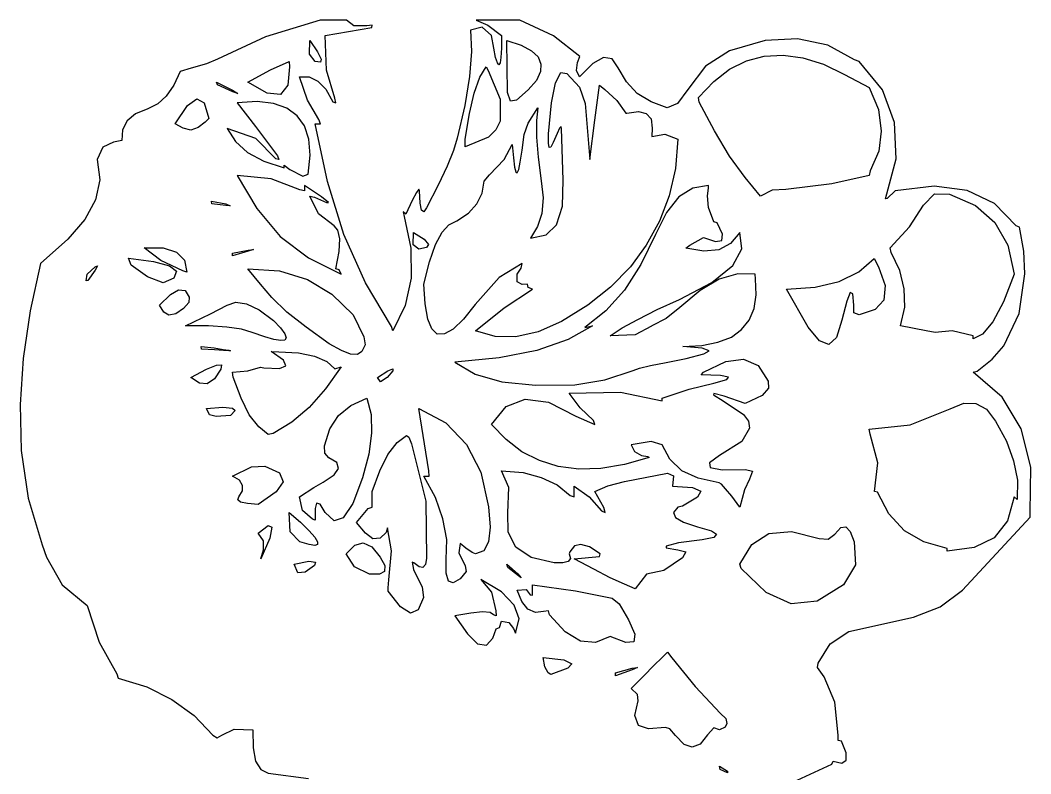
# Model space of a CAD drawing. Extents: x 6.49 to 9.56, y 0.17 to 5.52.
# Drawn here: x 6.692 to 9.564, y 3.375 to 5.516 of the extents above; entities that cross this region are included whole.
import ezdxf

# ---------------------------------------------------------------- set-up
doc = ezdxf.new("R2010")
doc.units = 0
doc.layers.get('0').update_dxf_attribs({"linetype": 'CONTINUOUS'})

msp = doc.modelspace()

# ---------------------------------------------------------------- linework, layer by layer
for p, q in [((7.5444, 5.5156), (7.3894, 5.4686)), ((7.6194, 5.5156), (7.5444, 5.5156)), ((7.6404, 5.4996), (7.6194, 5.5156)), ((8.1124, 5.5156), (7.9884, 5.5156)), ((7.9884, 5.5156), (8.0214, 5.5016)), ((8.2084, 5.4716), (8.1124, 5.5156)), ((7.5594, 5.4726), (7.6914, 5.4946)), ((7.6774, 5.4996), (7.6404, 5.4996)), ((7.6924, 5.5016), (7.6774, 5.4996)), ((7.6914, 5.4946), (7.6924, 5.5016)), ((8.0054, 5.4956), (7.9724, 5.4876)), ((7.9724, 5.4876), (7.9754, 5.4266)), ((8.0314, 5.4726), (8.0054, 5.4956)), ((8.0214, 5.5016), (8.0604, 5.4726)), ((7.3894, 5.4686), (7.2534, 5.4046)), ((7.5144, 5.4196), (7.5154, 5.4576)), ((7.5154, 5.4576), (7.5374, 5.4256)), ((7.5624, 5.3736), (7.5594, 5.4726)), ((8.0384, 5.4366), (8.0314, 5.4726)), ((8.0604, 5.4726), (8.0604, 5.4366)), ((8.0754, 5.4576), (8.1164, 5.4446)), ((8.0774, 5.3106), (8.0754, 5.4576)), ((8.2824, 5.4126), (8.2084, 5.4716)), ((8.8094, 5.4576), (8.7084, 5.4286)), ((8.9014, 5.4626), (8.8094, 5.4576)), ((8.9874, 5.4446), (8.9014, 5.4626)), ((8.0434, 5.4096), (8.0384, 5.4366)), ((8.0604, 5.4366), (8.0584, 5.4096)), ((8.1164, 5.4446), (8.1454, 5.4286)), ((8.1454, 5.4286), (8.1644, 5.4116)), ((8.7084, 5.4286), (8.6404, 5.3846)), ((9.0634, 5.4026), (8.9874, 5.4446)), ((7.2534, 5.4046), (7.2214, 5.3916)), ((7.5304, 5.3986), (7.5144, 5.4196)), ((7.5374, 5.4256), (7.5474, 5.4046)), ((7.5474, 5.4046), (7.5454, 5.3966)), ((7.9754, 5.4266), (7.9694, 5.3556)), ((8.0484, 5.3946), (8.0434, 5.4096)), ((8.0584, 5.4096), (8.0564, 5.3946)), ((8.1644, 5.4116), (8.1724, 5.3906)), ((8.2764, 5.3956), (8.2824, 5.4126)), ((8.3504, 5.4096), (8.3194, 5.3926)), ((8.3744, 5.4056), (8.3504, 5.4096)), ((8.3914, 5.3806), (8.3744, 5.4056)), ((8.7084, 5.3766), (8.7564, 5.4006)), ((8.7564, 5.4006), (8.8064, 5.4136)), ((8.8064, 5.4136), (8.8604, 5.4166)), ((8.8604, 5.4166), (8.9164, 5.4086)), ((8.9164, 5.4086), (8.9754, 5.3906)), ((9.0764, 5.3986), (9.0634, 5.4026)), ((7.1784, 5.3796), (7.1474, 5.3696)), ((7.2214, 5.3916), (7.1784, 5.3796)), ((7.3394, 5.3396), (7.4034, 5.3746)), ((7.4034, 5.3746), (7.4564, 5.3986)), ((7.4574, 5.3836), (7.4534, 5.3306)), ((7.4564, 5.3986), (7.4574, 5.3836)), ((7.5454, 5.3966), (7.5304, 5.3986)), ((7.5864, 5.2946), (7.5624, 5.3736)), ((7.9984, 5.3536), (8.0164, 5.3836)), ((8.0164, 5.3836), (8.0224, 5.3726)), ((8.0224, 5.3726), (8.0564, 5.2916)), ((8.0524, 5.3886), (8.0484, 5.3946)), ((8.0564, 5.3946), (8.0524, 5.3886)), ((8.1724, 5.3906), (8.1714, 5.3696)), ((8.2734, 5.3726), (8.2764, 5.3956)), ((8.2814, 5.3546), (8.2734, 5.3726)), ((8.3194, 5.3926), (8.2814, 5.3546)), ((8.4154, 5.3406), (8.3914, 5.3806)), ((8.6404, 5.3846), (8.5894, 5.3186)), ((8.6634, 5.3416), (8.7084, 5.3766)), ((8.9754, 5.3906), (9.0354, 5.3616)), ((9.1434, 5.3176), (9.0764, 5.3986)), ((7.1474, 5.3696), (7.1294, 5.3306)), ((7.5084, 5.2886), (7.4864, 5.3546)), ((7.4864, 5.3546), (7.5134, 5.3546)), ((7.5134, 5.3546), (7.5384, 5.3426)), ((7.5384, 5.3426), (7.5614, 5.3196)), ((7.9694, 5.3556), (7.9564, 5.2736)), ((7.9824, 5.3086), (7.9984, 5.3536)), ((8.1594, 5.3446), (8.1364, 5.3176)), ((8.1714, 5.3696), (8.1594, 5.3446)), ((8.2134, 5.3376), (8.2284, 5.3666)), ((8.2284, 5.3666), (8.2454, 5.3646)), ((8.2454, 5.3646), (8.2814, 5.3256)), ((9.0354, 5.3616), (9.1054, 5.3246)), ((7.1294, 5.3306), (7.1074, 5.2996)), ((7.2504, 5.3396), (7.2954, 5.3166)), ((7.2534, 5.3316), (7.2504, 5.3396)), ((7.2964, 5.3126), (7.2534, 5.3316)), ((7.2954, 5.3166), (7.3104, 5.3076)), ((7.3944, 5.3086), (7.3394, 5.3396)), ((7.4534, 5.3306), (7.4324, 5.3046)), ((7.5614, 5.3196), (7.5804, 5.2836)), ((8.1364, 5.3176), (8.1024, 5.2886)), ((8.2024, 5.2806), (8.2134, 5.3376)), ((8.2814, 5.3256), (8.2984, 5.2786)), ((8.3254, 5.2316), (8.3384, 5.3306)), ((8.3384, 5.3306), (8.3534, 5.3186)), ((8.3534, 5.3186), (8.3884, 5.2876)), ((8.4454, 5.3076), (8.4154, 5.3406)), ((8.5894, 5.3186), (8.5604, 5.2786)), ((8.6204, 5.2956), (8.6634, 5.3416)), ((9.1054, 5.3246), (9.1314, 5.2616)), ((9.1774, 5.2246), (9.1434, 5.3176)), ((7.1074, 5.2996), (7.0834, 5.2776)), ((7.1674, 5.2736), (7.1944, 5.2926)), ((7.1944, 5.2926), (7.2154, 5.2806)), ((7.3104, 5.3076), (7.2964, 5.3126)), ((7.3654, 5.2846), (7.3094, 5.2806)), ((7.4124, 5.2786), (7.3654, 5.2846)), ((7.4324, 5.3046), (7.3944, 5.3086)), ((7.5414, 5.2336), (7.5084, 5.2886)), ((7.5894, 5.2806), (7.5864, 5.2946)), ((7.9694, 5.2506), (7.9824, 5.3086)), ((8.0564, 5.2916), (8.0564, 5.2286)), ((8.0854, 5.2856), (8.0774, 5.3106)), ((8.1024, 5.2886), (8.0854, 5.2856)), ((8.3884, 5.2876), (8.4134, 5.2516)), ((8.4854, 5.2836), (8.4454, 5.3076)), ((8.6224, 5.2826), (8.6204, 5.2956)), ((7.0554, 5.2636), (7.0204, 5.2496)), ((7.0834, 5.2776), (7.0554, 5.2636)), ((7.1324, 5.2216), (7.1674, 5.2736)), ((7.2154, 5.2806), (7.2284, 5.2366)), ((7.3094, 5.2806), (7.3614, 5.2136)), ((7.4504, 5.2656), (7.4124, 5.2786)), ((7.4794, 5.2436), (7.4504, 5.2656)), ((7.5804, 5.2836), (7.5894, 5.2806)), ((7.9564, 5.2736), (7.9344, 5.1806)), ((8.1364, 5.2236), (8.1634, 5.2666)), ((8.1634, 5.2666), (8.1594, 5.2306)), ((8.1934, 5.1926), (8.2024, 5.2806)), ((8.2984, 5.2786), (8.3114, 5.1196)), ((8.4164, 5.2516), (8.4494, 5.2566)), ((8.4494, 5.2566), (8.4714, 5.2506)), ((8.5314, 5.2666), (8.4854, 5.2836)), ((8.5604, 5.2786), (8.5314, 5.2666)), ((8.6654, 5.2016), (8.6224, 5.2826)), ((9.1314, 5.2616), (9.1394, 5.2006)), ((6.9964, 5.2296), (6.9834, 5.2046)), ((7.0204, 5.2496), (6.9964, 5.2296)), ((7.2284, 5.2366), (7.2184, 5.2256)), ((7.5004, 5.2156), (7.4794, 5.2436)), ((7.5454, 5.2216), (7.5414, 5.2336)), ((7.9574, 5.1776), (7.9694, 5.2506)), ((8.0564, 5.2286), (8.0444, 5.2046)), ((8.1594, 5.2306), (8.1594, 5.1836)), ((8.3114, 5.1196), (8.3254, 5.2316)), ((8.4134, 5.2516), (8.4164, 5.2516)), ((8.4714, 5.2506), (8.4854, 5.2356)), ((8.4854, 5.2356), (8.4884, 5.2086)), ((6.9834, 5.2046), (6.9814, 5.1736)), ((7.1554, 5.2086), (7.1324, 5.2216)), ((7.1774, 5.2036), (7.1554, 5.2086)), ((7.1984, 5.2106), (7.1774, 5.2036)), ((7.2184, 5.2256), (7.1984, 5.2106)), ((7.3624, 5.1796), (7.2804, 5.2076)), ((7.2804, 5.2076), (7.3044, 5.1706)), ((7.3614, 5.2136), (7.4234, 5.1306)), ((7.5124, 5.1776), (7.5004, 5.2156)), ((7.5654, 5.0576), (7.5304, 5.2216)), ((7.5304, 5.2216), (7.5454, 5.2216)), ((8.0444, 5.2046), (8.0234, 5.1836)), ((8.1244, 5.1906), (8.1364, 5.2236)), ((8.2254, 5.2086), (8.2184, 5.1936)), ((8.2294, 5.2136), (8.2254, 5.2086)), ((8.2304, 5.2076), (8.2294, 5.2136)), ((8.2354, 5.0616), (8.2304, 5.2076)), ((8.4884, 5.2086), (8.4874, 5.1856)), ((8.7084, 5.1296), (8.6654, 5.2016)), ((9.1394, 5.2006), (9.1324, 5.1436)), ((9.1814, 5.1216), (9.1774, 5.2246)), ((6.9814, 5.1736), (6.9574, 5.1696)), ((7.3044, 5.1706), (7.3384, 5.1396)), ((7.4184, 5.1216), (7.3624, 5.1796)), ((7.5164, 5.1326), (7.5124, 5.1776)), ((7.9344, 5.1806), (7.9234, 5.1456)), ((8.0234, 5.1836), (7.9574, 5.1556)), ((7.9574, 5.1556), (7.9574, 5.1776)), ((8.1194, 5.1466), (8.1244, 5.1906)), ((8.1594, 5.1836), (8.1644, 5.1266)), ((8.1934, 5.1666), (8.1934, 5.1926)), ((8.2184, 5.1936), (8.2074, 5.1686)), ((8.4874, 5.1856), (8.5244, 5.1916)), ((8.5244, 5.1916), (8.5614, 5.1776)), ((8.5614, 5.1776), (8.5544, 5.0946)), ((6.9274, 5.1546), (6.9114, 5.1196)), ((6.9574, 5.1696), (6.9274, 5.1546)), ((7.9234, 5.1456), (7.9054, 5.1006)), ((8.0674, 5.1196), (8.0904, 5.1626)), ((8.0904, 5.1626), (8.0944, 5.1246)), ((8.1134, 5.1126), (8.1194, 5.1466)), ((8.1954, 5.1536), (8.1934, 5.1666)), ((8.2004, 5.1546), (8.1954, 5.1536)), ((8.2074, 5.1686), (8.2004, 5.1546)), ((9.1324, 5.1436), (9.1084, 5.0876)), ((6.9114, 5.1196), (6.9184, 5.0626)), ((7.3384, 5.1396), (7.3844, 5.1156)), ((7.3844, 5.1156), (7.4424, 5.0966)), ((7.4274, 5.1196), (7.4184, 5.1216)), ((7.4234, 5.1306), (7.4274, 5.1196)), ((7.5104, 5.0786), (7.5164, 5.1326)), ((8.0264, 5.0766), (8.0674, 5.1196)), ((8.0944, 5.1246), (8.0974, 5.0986)), ((8.1094, 5.0916), (8.1134, 5.1126)), ((8.1644, 5.1266), (8.1734, 5.0596)), ((8.7524, 5.0686), (8.7084, 5.1296)), ((9.1514, 5.0086), (9.1814, 5.1216)), ((7.4424, 5.0966), (7.4424, 5.1036)), ((7.4424, 5.1036), (7.4584, 5.0916)), ((7.4584, 5.0916), (7.4954, 5.0726)), ((7.9054, 5.1006), (7.8804, 5.0466)), ((8.0974, 5.0986), (8.1014, 5.0846)), ((8.1014, 5.0846), (8.1044, 5.0816)), ((8.1044, 5.0816), (8.1094, 5.0916)), ((8.5544, 5.0946), (8.5364, 5.0166)), ((9.1084, 5.0876), (9.1054, 5.0746)), ((6.9184, 5.0626), (6.9064, 5.0056)), ((7.4054, 5.0646), (7.3094, 5.0746)), ((7.3094, 5.0746), (7.3644, 4.9806)), ((7.4874, 5.0336), (7.4054, 5.0646)), ((7.4954, 5.0726), (7.5104, 5.0786)), ((7.6124, 4.9066), (7.5654, 5.0576)), ((8.0054, 5.0246), (8.0114, 5.0586)), ((8.0114, 5.0586), (8.0264, 5.0766)), ((8.1734, 5.0596), (8.1784, 5.0106)), ((8.2334, 4.9876), (8.2354, 5.0616)), ((8.7964, 5.0156), (8.7524, 5.0686)), ((9.1054, 5.0746), (8.9994, 5.0506)), ((7.5004, 5.0306), (7.4874, 5.0336)), ((7.5484, 5.0136), (7.5004, 5.0456)), ((7.5004, 5.0456), (7.5004, 5.0306)), ((7.8184, 5.0266), (7.8064, 5.0036)), ((7.8254, 5.0356), (7.8184, 5.0266)), ((7.8274, 5.0306), (7.8254, 5.0356)), ((7.8294, 4.9956), (7.8274, 5.0306)), ((7.8804, 5.0466), (7.8474, 4.9826)), ((8.6044, 5.0386), (8.5644, 5.0136)), ((8.6484, 5.0456), (8.6044, 5.0386)), ((8.6454, 5.0166), (8.6484, 5.0386)), ((8.6484, 5.0386), (8.6484, 5.0456)), ((8.8294, 5.0326), (8.7964, 5.0156)), ((8.8684, 5.0346), (8.8294, 5.0326)), ((8.9994, 5.0506), (8.8684, 5.0346)), ((9.1794, 5.0306), (9.1564, 5.0096)), ((9.2894, 5.0446), (9.1794, 5.0306)), ((9.3834, 5.0316), (9.2894, 5.0446)), ((9.4614, 4.9946), (9.3834, 5.0316)), ((6.9064, 5.0056), (6.8764, 4.9496)), ((7.2364, 5.0016), (7.2764, 4.9936)), ((7.2374, 4.9936), (7.2364, 5.0016)), ((7.5154, 5.0156), (7.5284, 5.0126)), ((7.5404, 4.9656), (7.5154, 5.0156)), ((7.5284, 5.0126), (7.5624, 4.9976)), ((7.5684, 4.9976), (7.5484, 5.0136)), ((7.5624, 4.9976), (7.5684, 4.9976)), ((7.8064, 5.0036), (7.7884, 4.9646)), ((7.9904, 4.9936), (8.0054, 5.0246)), ((8.1784, 5.0106), (8.1744, 4.9666)), ((8.5364, 5.0166), (8.5094, 4.9446)), ((8.5644, 5.0136), (8.5294, 4.9696)), ((8.6484, 4.9836), (8.6454, 5.0166)), ((9.1564, 5.0096), (9.1514, 5.0086)), ((9.2594, 4.9906), (9.2904, 5.0226)), ((9.2904, 5.0226), (9.3334, 5.0216)), ((9.3334, 5.0216), (9.4074, 4.9896)), ((7.2764, 4.9896), (7.2374, 4.9936)), ((7.2764, 4.9936), (7.2894, 4.9886)), ((7.2894, 4.9886), (7.2764, 4.9896)), ((7.3644, 4.9806), (7.4314, 4.9016)), ((7.7884, 4.9646), (7.7804, 4.9716)), ((7.7804, 4.9716), (7.7834, 4.9576)), ((7.8324, 4.9756), (7.8294, 4.9956)), ((7.8394, 4.9716), (7.8324, 4.9756)), ((7.8474, 4.9826), (7.8394, 4.9716)), ((7.9664, 4.9676), (7.9904, 4.9936)), ((8.2164, 4.9346), (8.2334, 4.9876)), ((8.5294, 4.9696), (8.4974, 4.9066)), ((8.6634, 4.9426), (8.6484, 4.9836)), ((9.2194, 4.9286), (9.2594, 4.9906)), ((9.4074, 4.9896), (9.4624, 4.9406)), ((9.5224, 4.9316), (9.4614, 4.9946)), ((6.8764, 4.9496), (6.8274, 4.8936)), ((7.5844, 4.9316), (7.5404, 4.9656)), ((7.7834, 4.9576), (7.8024, 4.8676)), ((7.9104, 4.9346), (7.9334, 4.9456)), ((7.9334, 4.9456), (7.9664, 4.9676)), ((8.1744, 4.9666), (8.1624, 4.9296)), ((8.5094, 4.9446), (8.4714, 4.8766)), ((8.6734, 4.9396), (8.6634, 4.9426)), ((9.4624, 4.9406), (9.4994, 4.8766)), ((7.5954, 4.9196), (7.5844, 4.9316)), ((7.6004, 4.8946), (7.5954, 4.9196)), ((7.8094, 4.8776), (7.8104, 4.9126)), ((7.8104, 4.9126), (7.8404, 4.8936)), ((7.8724, 4.8786), (7.8914, 4.9136)), ((7.8914, 4.9136), (7.9104, 4.9346)), ((8.1624, 4.9296), (8.1424, 4.8966)), ((8.1874, 4.9056), (8.2164, 4.9346)), ((8.6884, 4.9076), (8.6734, 4.9396)), ((8.7374, 4.9126), (8.7114, 4.8816)), ((8.7434, 4.8666), (8.7374, 4.9126)), ((9.1644, 4.8686), (9.2194, 4.9286)), ((9.5324, 4.9276), (9.5224, 4.9316)), ((9.5444, 4.8596), (9.5324, 4.9276)), ((6.8274, 4.8936), (6.7504, 4.8246)), ((7.4314, 4.9016), (7.5114, 4.8406)), ((7.5984, 4.8586), (7.6004, 4.8946)), ((7.6734, 4.7696), (7.6124, 4.9066)), ((7.8404, 4.8936), (7.8524, 4.8786)), ((8.1424, 4.8966), (8.1874, 4.9056)), ((8.4974, 4.9066), (8.4564, 4.8216)), ((8.5954, 4.8766), (8.6344, 4.8986)), ((8.6344, 4.8986), (8.6684, 4.8866)), ((8.6684, 4.8866), (8.6864, 4.8896)), ((8.6864, 4.8896), (8.6884, 4.9076)), ((7.0924, 4.8326), (7.0444, 4.8686)), ((7.0444, 4.8686), (7.0984, 4.8686)), ((7.0984, 4.8686), (7.1364, 4.8566)), ((7.1364, 4.8566), (7.1594, 4.8336)), ((7.2954, 4.8536), (7.3404, 4.8626)), ((7.3404, 4.8596), (7.2954, 4.8466)), ((7.3404, 4.8626), (7.3554, 4.8646)), ((7.3554, 4.8646), (7.3404, 4.8596)), ((7.5894, 4.8096), (7.5984, 4.8586)), ((7.8024, 4.8676), (7.8034, 4.7826)), ((7.8254, 4.8656), (7.8094, 4.8776)), ((7.8474, 4.8696), (7.8254, 4.8656)), ((7.8524, 4.8786), (7.8474, 4.8696)), ((7.8554, 4.8296), (7.8724, 4.8786)), ((8.4714, 4.8766), (8.4264, 4.8146)), ((8.5844, 4.8676), (8.5954, 4.8766)), ((8.6354, 4.8596), (8.5844, 4.8676)), ((8.6774, 4.8636), (8.6354, 4.8596)), ((8.7114, 4.8816), (8.6774, 4.8636)), ((8.7174, 4.8186), (8.7434, 4.8666)), ((9.1674, 4.8556), (9.1644, 4.8686)), ((9.1924, 4.8046), (9.1674, 4.8556)), ((9.4994, 4.8766), (9.5174, 4.7946)), ((9.5474, 4.7956), (9.5444, 4.8596)), ((7.0004, 4.8396), (7.0714, 4.8306)), ((7.0074, 4.8196), (7.0004, 4.8396)), ((7.0714, 4.8306), (7.1164, 4.8176)), ((7.1544, 4.8036), (7.0924, 4.8326)), ((7.1594, 4.8336), (7.1664, 4.7996)), ((7.2954, 4.8466), (7.2954, 4.8536)), ((7.5114, 4.8406), (7.6044, 4.7946)), ((7.8394, 4.7656), (7.8554, 4.8296)), ((9.0754, 4.8006), (9.1194, 4.8386)), ((9.1194, 4.8386), (9.1314, 4.8146)), ((6.7504, 4.8246), (6.7204, 4.6896)), ((6.8824, 4.7946), (6.9054, 4.8146)), ((6.9054, 4.8056), (6.8844, 4.7766)), ((6.9054, 4.8146), (6.9124, 4.8176)), ((6.9124, 4.8176), (6.9054, 4.8056)), ((7.0544, 4.7866), (7.0074, 4.8196)), ((7.1164, 4.8176), (7.1364, 4.8026)), ((7.1364, 4.8026), (7.1294, 4.7826)), ((7.1664, 4.7996), (7.1544, 4.8036)), ((7.3754, 4.7656), (7.3394, 4.8096)), ((7.3394, 4.8096), (7.4294, 4.8036)), ((7.4294, 4.8036), (7.5084, 4.7786)), ((7.5984, 4.8066), (7.5894, 4.8096)), ((7.6044, 4.7946), (7.5984, 4.8066)), ((8.1194, 4.8246), (8.0534, 4.7846)), ((8.1044, 4.7946), (8.1164, 4.8116)), ((8.1164, 4.8116), (8.1194, 4.8246)), ((8.4264, 4.8146), (8.3704, 4.7576)), ((8.4564, 4.8216), (8.4094, 4.7486)), ((8.6584, 4.7706), (8.7174, 4.8186)), ((9.0194, 4.7736), (9.0754, 4.8006)), ((9.1314, 4.8146), (9.1504, 4.7616)), ((9.2044, 4.7526), (9.1924, 4.8046)), ((6.8794, 4.7756), (6.8824, 4.7946)), ((6.8844, 4.7766), (6.8794, 4.7756)), ((7.0984, 4.7696), (7.0544, 4.7866)), ((7.1294, 4.7826), (7.0984, 4.7696)), ((7.5084, 4.7786), (7.5784, 4.7376)), ((7.7474, 4.6456), (7.6734, 4.7696)), ((7.8034, 4.7826), (7.7864, 4.7056)), ((8.0534, 4.7846), (7.9854, 4.7076)), ((8.1044, 4.7726), (8.1044, 4.7946)), ((8.1194, 4.7646), (8.1044, 4.7726)), ((8.5664, 4.7226), (8.6584, 4.7706)), ((8.6784, 4.7796), (8.6244, 4.7476)), ((8.7314, 4.7956), (8.6784, 4.7796)), ((8.7814, 4.7946), (8.7314, 4.7956)), ((8.7824, 4.7806), (8.7814, 4.7946)), ((8.7844, 4.7356), (8.7824, 4.7806)), ((8.9514, 4.7576), (9.0194, 4.7736)), ((9.5174, 4.7946), (9.4864, 4.7156)), ((9.5314, 4.6826), (9.5474, 4.7956)), ((7.1194, 4.7366), (7.1424, 4.7496)), ((7.1424, 4.7496), (7.1614, 4.7476)), ((7.1614, 4.7476), (7.1724, 4.7286)), ((7.4074, 4.7276), (7.3754, 4.7656)), ((7.8434, 4.7096), (7.8394, 4.7656)), ((8.0674, 4.6986), (8.1484, 4.7516)), ((8.1344, 4.7656), (8.1194, 4.7646)), ((8.1364, 4.7566), (8.1344, 4.7656)), ((8.1484, 4.7516), (8.1364, 4.7566)), ((8.3704, 4.7576), (8.3054, 4.7066)), ((8.4094, 4.7486), (8.3564, 4.6896)), ((8.6244, 4.7476), (8.5674, 4.6996)), ((8.8704, 4.7516), (8.9514, 4.7576)), ((8.9314, 4.6436), (8.8704, 4.7516)), ((9.0514, 4.7426), (9.0414, 4.7176)), ((9.0584, 4.7386), (9.0514, 4.7426)), ((9.1504, 4.7616), (9.1464, 4.7206)), ((9.2064, 4.7006), (9.2044, 4.7526)), ((7.0884, 4.7066), (7.1194, 4.7366)), ((7.1714, 4.7136), (7.1564, 4.6966)), ((7.1724, 4.7286), (7.1714, 4.7136)), ((7.2804, 4.7066), (7.3054, 4.7146)), ((7.3054, 4.7146), (7.3354, 4.7096)), ((7.4504, 4.6866), (7.4074, 4.7276)), ((7.5784, 4.7376), (7.6384, 4.6786)), ((8.5024, 4.6936), (8.5664, 4.7226)), ((8.7784, 4.6966), (8.7844, 4.7356)), ((9.0414, 4.7176), (9.0274, 4.6636)), ((9.0614, 4.7066), (9.0584, 4.7386)), ((9.1464, 4.7206), (9.1224, 4.6936)), ((9.4864, 4.7156), (9.4564, 4.6586)), ((6.7204, 4.6896), (6.7004, 4.5546)), ((7.1004, 4.6866), (7.0884, 4.7066)), ((7.1144, 4.6776), (7.1004, 4.6866)), ((7.1344, 4.6816), (7.1144, 4.6776)), ((7.1564, 4.6966), (7.1344, 4.6816)), ((7.1624, 4.6476), (7.2334, 4.6816)), ((7.2334, 4.6816), (7.2804, 4.7066)), ((7.3354, 4.7096), (7.3714, 4.6926)), ((7.3714, 4.6926), (7.4124, 4.6626)), ((7.5054, 4.6436), (7.4504, 4.6866)), ((7.7864, 4.7056), (7.7514, 4.6336)), ((7.8504, 4.6666), (7.8434, 4.7096)), ((7.9854, 4.7076), (7.9524, 4.6666)), ((7.9864, 4.6336), (8.0674, 4.6986)), ((8.3054, 4.7066), (8.2304, 4.6596)), ((8.3564, 4.6896), (8.2974, 4.6426)), ((8.4474, 4.6656), (8.5024, 4.6936)), ((8.5674, 4.6996), (8.5284, 4.6686)), ((8.7644, 4.6636), (8.7784, 4.6966)), ((9.0614, 4.6846), (9.0614, 4.7066)), ((9.0764, 4.6786), (9.0614, 4.6846)), ((9.1224, 4.6936), (9.0764, 4.6786)), ((9.1944, 4.6476), (9.2064, 4.7006)), ((9.4874, 4.5906), (9.5314, 4.6826)), ((7.4124, 4.6626), (7.4324, 4.6416)), ((7.6384, 4.6786), (7.6694, 4.6166)), ((7.8624, 4.6386), (7.8504, 4.6666)), ((7.9524, 4.6666), (7.9224, 4.6376)), ((8.2304, 4.6596), (8.1644, 4.6306)), ((8.4034, 4.6416), (8.4474, 4.6656)), ((8.5284, 4.6686), (8.4874, 4.6476)), ((8.7424, 4.6366), (8.7644, 4.6636)), ((9.0274, 4.6636), (9.0124, 4.6146)), ((9.4564, 4.6586), (9.4274, 4.6236)), ((7.2274, 4.6476), (7.1624, 4.6476)), ((7.2794, 4.6436), (7.2274, 4.6476)), ((7.3214, 4.6376), (7.2794, 4.6436)), ((7.3514, 4.6286), (7.3214, 4.6376)), ((7.3874, 4.6166), (7.3514, 4.6286)), ((7.4324, 4.6416), (7.4444, 4.6246)), ((7.4444, 4.6246), (7.4484, 4.6136)), ((7.5704, 4.5966), (7.5054, 4.6436)), ((7.7514, 4.6336), (7.7474, 4.6456)), ((7.8774, 4.6236), (7.8624, 4.6386)), ((7.8984, 4.6246), (7.8774, 4.6236)), ((7.9224, 4.6376), (7.8984, 4.6246)), ((8.0424, 4.6176), (7.9864, 4.6336)), ((8.1644, 4.6306), (8.1014, 4.6166)), ((8.3184, 4.6476), (8.2494, 4.6086)), ((8.2974, 4.6426), (8.3184, 4.6476)), ((8.3694, 4.6186), (8.4034, 4.6416)), ((8.4864, 4.6466), (8.4404, 4.6216)), ((8.4874, 4.6476), (8.4864, 4.6466)), ((8.7134, 4.6156), (8.7424, 4.6366)), ((8.9644, 4.6046), (8.9314, 4.6436)), ((9.2674, 4.6336), (9.1944, 4.6476)), ((9.2924, 4.6286), (9.2674, 4.6336)), ((9.3414, 4.6336), (9.2924, 4.6286)), ((9.4004, 4.6186), (9.3414, 4.6336)), ((7.4134, 4.6086), (7.3874, 4.6166)), ((7.4334, 4.6056), (7.4134, 4.6086)), ((7.4444, 4.6066), (7.4334, 4.6056)), ((7.4484, 4.6136), (7.4444, 4.6066)), ((7.6054, 4.5776), (7.5704, 4.5966)), ((7.6694, 4.6166), (7.6724, 4.5936)), ((8.1014, 4.6166), (8.0424, 4.6176)), ((8.2494, 4.6086), (8.1604, 4.5776)), ((8.4404, 4.6216), (8.3694, 4.6186)), ((8.6294, 4.5916), (8.6754, 4.6006)), ((8.6754, 4.6006), (8.7134, 4.6156)), ((8.9904, 4.5946), (8.9644, 4.6046)), ((9.0124, 4.6146), (8.9904, 4.5946)), ((9.4274, 4.6236), (9.4004, 4.6106)), ((9.4004, 4.6106), (9.4004, 4.6186)), ((7.2064, 4.5886), (7.2434, 4.5846)), ((7.2074, 4.5816), (7.2064, 4.5886)), ((7.2444, 4.5796), (7.2074, 4.5816)), ((7.2434, 4.5846), (7.2694, 4.5806)), ((7.2704, 4.5776), (7.2444, 4.5796)), ((7.2694, 4.5806), (7.2854, 4.5786)), ((7.2854, 4.5766), (7.2704, 4.5776)), ((7.2854, 4.5786), (7.2904, 4.5766)), ((7.2904, 4.5766), (7.2854, 4.5766)), ((7.4404, 4.5496), (7.4054, 4.5746)), ((7.4054, 4.5746), (7.4274, 4.5736)), ((7.4274, 4.5736), (7.4834, 4.5706)), ((7.4834, 4.5706), (7.5284, 4.5616)), ((7.6314, 4.5666), (7.6054, 4.5776)), ((7.6514, 4.5656), (7.6314, 4.5666)), ((7.6634, 4.5746), (7.6514, 4.5656)), ((7.6724, 4.5936), (7.6634, 4.5746)), ((8.1604, 4.5776), (8.0534, 4.5566)), ((8.5754, 4.5886), (8.6294, 4.5916)), ((8.6304, 4.5836), (8.5754, 4.5886)), ((8.5854, 4.5546), (8.6354, 4.5676)), ((8.6504, 4.5766), (8.6304, 4.5836)), ((8.6354, 4.5676), (8.6504, 4.5766)), ((9.4544, 4.5526), (9.4874, 4.5906)), ((6.7004, 4.5546), (6.6924, 4.4236)), ((7.4474, 4.5336), (7.4404, 4.5496)), ((7.5284, 4.5616), (7.5634, 4.5466)), ((7.5634, 4.5466), (7.5864, 4.5256)), ((8.0534, 4.5566), (7.9274, 4.5446)), ((7.9274, 4.5446), (7.9854, 4.5106)), ((8.4834, 4.5346), (8.5284, 4.5436)), ((8.5284, 4.5436), (8.5854, 4.5546)), ((8.6344, 4.5156), (8.6974, 4.5466)), ((8.6974, 4.5466), (8.7484, 4.5526)), ((8.7484, 4.5526), (8.7894, 4.5346)), ((9.4124, 4.5186), (9.4544, 4.5526)), ((7.1774, 4.5006), (7.2214, 4.5246)), ((7.2214, 4.5246), (7.2504, 4.5356)), ((7.2624, 4.5246), (7.2444, 4.4966)), ((7.2504, 4.5356), (7.2644, 4.5366)), ((7.2644, 4.5366), (7.2624, 4.5246)), ((7.2954, 4.5156), (7.3394, 4.5196)), ((7.2974, 4.5016), (7.2954, 4.5156)), ((7.3394, 4.5196), (7.3754, 4.5296)), ((7.3754, 4.5296), (7.3844, 4.5286)), ((7.3844, 4.5286), (7.4294, 4.5266)), ((7.4294, 4.5266), (7.4474, 4.5336)), ((7.6044, 4.5306), (7.5604, 4.4686)), ((7.5864, 4.5256), (7.6044, 4.5306)), ((7.7074, 4.5006), (7.7374, 4.5196)), ((7.7514, 4.5196), (7.7354, 4.5006)), ((7.7374, 4.5196), (7.7514, 4.5256)), ((7.7514, 4.5256), (7.7514, 4.5196)), ((7.9854, 4.5106), (8.0614, 4.4886)), ((8.3534, 4.4936), (8.4344, 4.5206)), ((8.4344, 4.5206), (8.4524, 4.5276)), ((8.4524, 4.5276), (8.4834, 4.5346)), ((8.6274, 4.5086), (8.6344, 4.5156)), ((8.7894, 4.5346), (8.8184, 4.4906)), ((9.4004, 4.5156), (9.4124, 4.5186)), ((9.4834, 4.4446), (9.4004, 4.5156)), ((7.2024, 4.4846), (7.1774, 4.5006)), ((7.2234, 4.4826), (7.2024, 4.4846)), ((7.2444, 4.4966), (7.2234, 4.4826)), ((7.3204, 4.4416), (7.2974, 4.5016)), ((7.7164, 4.4886), (7.7074, 4.5006)), ((7.7354, 4.5006), (7.7164, 4.4886)), ((8.0614, 4.4886), (8.1564, 4.4786)), ((8.2684, 4.4796), (8.3534, 4.4936)), ((8.5934, 4.4676), (8.6634, 4.4846)), ((8.6824, 4.5066), (8.6274, 4.5086)), ((8.6634, 4.4846), (8.7004, 4.4946)), ((8.7054, 4.5016), (8.6824, 4.5066)), ((8.7004, 4.4946), (8.7054, 4.5016)), ((8.8184, 4.4906), (8.8194, 4.4706)), ((7.5604, 4.4686), (7.5134, 4.4156)), ((8.1564, 4.4786), (8.2684, 4.4796)), ((8.2524, 4.4566), (8.3984, 4.4586)), ((8.2834, 4.4146), (8.2524, 4.4566)), ((8.3984, 4.4586), (8.5164, 4.4346)), ((8.5164, 4.4416), (8.5934, 4.4676)), ((8.6634, 4.4556), (8.6624, 4.4516)), ((8.6934, 4.4476), (8.6634, 4.4556)), ((8.8194, 4.4706), (8.8014, 4.4496)), ((6.6924, 4.4236), (6.6954, 4.2936)), ((7.3434, 4.3946), (7.3204, 4.4416)), ((7.6324, 4.4216), (7.6774, 4.4416)), ((7.6774, 4.4416), (7.6894, 4.3956)), ((8.0734, 4.4186), (8.1274, 4.4396)), ((8.1274, 4.4396), (8.1934, 4.4306)), ((8.1934, 4.4306), (8.2714, 4.3906)), ((8.5164, 4.4346), (8.5164, 4.4416)), ((8.6624, 4.4516), (8.6904, 4.4346)), ((8.6904, 4.4346), (8.7484, 4.3956)), ((8.7524, 4.4266), (8.6934, 4.4476)), ((8.8014, 4.4496), (8.7524, 4.4266)), ((9.3354, 4.4116), (9.3744, 4.4276)), ((9.3744, 4.4276), (9.4084, 4.4266)), ((9.4084, 4.4266), (9.4384, 4.4106)), ((9.5374, 4.3546), (9.4834, 4.4446)), ((7.2214, 4.4126), (7.2684, 4.4166)), ((7.2304, 4.3946), (7.2214, 4.4126)), ((7.2494, 4.3896), (7.2304, 4.3946)), ((7.2684, 4.4166), (7.2954, 4.4136)), ((7.3034, 4.4066), (7.2904, 4.3926)), ((7.2954, 4.4136), (7.3034, 4.4066)), ((7.3704, 4.3606), (7.3434, 4.3946)), ((7.5134, 4.4156), (7.4644, 4.3736)), ((7.5974, 4.3926), (7.6324, 4.4216)), ((7.6894, 4.3956), (7.6904, 4.3426)), ((7.8534, 4.2356), (7.8254, 4.4126)), ((7.8254, 4.4126), (7.9024, 4.3716)), ((8.0314, 4.3676), (8.0734, 4.4186)), ((8.3214, 4.3786), (8.2834, 4.4146)), ((8.7484, 4.3956), (8.7624, 4.3766)), ((9.2214, 4.3666), (9.3354, 4.4116)), ((9.4384, 4.4106), (9.4644, 4.3766)), ((7.2904, 4.3926), (7.2494, 4.3896)), ((7.4644, 4.3736), (7.4114, 4.3416)), ((7.5724, 4.3546), (7.5974, 4.3926)), ((7.9024, 4.3716), (7.9604, 4.3106)), ((8.0734, 4.3246), (8.0314, 4.3676)), ((8.2714, 4.3906), (8.3254, 4.3676)), ((8.3254, 4.3676), (8.3214, 4.3786)), ((8.7624, 4.3766), (8.7654, 4.3566)), ((9.1054, 4.3536), (9.2214, 4.3666)), ((9.4644, 4.3766), (9.4954, 4.3196)), ((7.3974, 4.3386), (7.3704, 4.3606)), ((7.4114, 4.3416), (7.3974, 4.3386)), ((7.5574, 4.3066), (7.5724, 4.3546)), ((7.6904, 4.3426), (7.6834, 4.2826)), ((8.7654, 4.3566), (8.7434, 4.3186)), ((9.1084, 4.3396), (9.1054, 4.3536)), ((9.1294, 4.2586), (9.1084, 4.3396)), ((9.5644, 4.2456), (9.5374, 4.3546)), ((7.7374, 4.2816), (7.7634, 4.3156)), ((7.7634, 4.3156), (7.7904, 4.3356)), ((7.7904, 4.3356), (7.7964, 4.3316)), ((7.7964, 4.3316), (7.8044, 4.3126)), ((7.8044, 4.3126), (7.8454, 4.1496)), ((7.9604, 4.3106), (8.0014, 4.2316)), ((8.1184, 4.2896), (8.0734, 4.3246)), ((8.4854, 4.3186), (8.4284, 4.3096)), ((8.4284, 4.3096), (8.4384, 4.2906)), ((8.5164, 4.3096), (8.4854, 4.3186)), ((8.5384, 4.2686), (8.5164, 4.3096)), ((8.7434, 4.3186), (8.6794, 4.2796)), ((9.4954, 4.3196), (9.5154, 4.2636)), ((6.6954, 4.2936), (6.7154, 4.1576)), ((7.5584, 4.2856), (7.5574, 4.3066)), ((7.5694, 4.2726), (7.5584, 4.2856)), ((7.6834, 4.2826), (7.6654, 4.2156)), ((7.7144, 4.2356), (7.7374, 4.2816)), ((8.1684, 4.2646), (8.1184, 4.2896)), ((8.4384, 4.2906), (8.4584, 4.2796)), ((8.4584, 4.2796), (8.4764, 4.2766)), ((8.6794, 4.2796), (8.6514, 4.2586)), ((7.5924, 4.2596), (7.5694, 4.2726)), ((7.5974, 4.2426), (7.5924, 4.2596)), ((8.2214, 4.2476), (8.1684, 4.2646)), ((8.4094, 4.2536), (8.3424, 4.2426)), ((8.4794, 4.2736), (8.4094, 4.2536)), ((8.4764, 4.2766), (8.4794, 4.2736)), ((8.5724, 4.2356), (8.5384, 4.2686)), ((8.6514, 4.2586), (8.6534, 4.2446)), ((9.1204, 4.1766), (9.1294, 4.2586)), ((9.5154, 4.2636), (9.5264, 4.2086)), ((7.2954, 4.2206), (7.3494, 4.2466)), ((7.3494, 4.2466), (7.3874, 4.2486)), ((7.3874, 4.2486), (7.4294, 4.2296)), ((7.4294, 4.2296), (7.4394, 4.2046)), ((7.5534, 4.2036), (7.5844, 4.2246)), ((7.5844, 4.2246), (7.5974, 4.2426)), ((7.6924, 4.1766), (7.7144, 4.2356)), ((7.8544, 4.2206), (7.8534, 4.2356)), ((8.0014, 4.2316), (8.0234, 4.1336)), ((8.0814, 4.1886), (8.0604, 4.2356)), ((8.0604, 4.2356), (8.1214, 4.2306)), ((8.1214, 4.2306), (8.1734, 4.2166)), ((8.2804, 4.2406), (8.2214, 4.2476)), ((8.3424, 4.2426), (8.2804, 4.2406)), ((8.4094, 4.2056), (8.5324, 4.2286)), ((8.5324, 4.2286), (8.5494, 4.2216)), ((8.6194, 4.2146), (8.5724, 4.2356)), ((8.6534, 4.2446), (8.6874, 4.2386)), ((8.6874, 4.2386), (8.7534, 4.2396)), ((8.7534, 4.2396), (8.7734, 4.2346)), ((8.7734, 4.2346), (8.7654, 4.2116)), ((9.5624, 4.1176), (9.5644, 4.2456)), ((7.3154, 4.2086), (7.2954, 4.2206)), ((7.3244, 4.1936), (7.3154, 4.2086)), ((7.3244, 4.1786), (7.3244, 4.1936)), ((7.4394, 4.2046), (7.4194, 4.1756)), ((7.5264, 4.1886), (7.5534, 4.2036)), ((7.6654, 4.2156), (7.6374, 4.1426)), ((7.8724, 4.1596), (7.8394, 4.2206)), ((7.8394, 4.2206), (7.8544, 4.2206)), ((8.1734, 4.2166), (8.2184, 4.1956)), ((8.2184, 4.1956), (8.2554, 4.1656)), ((8.3624, 4.1926), (8.4094, 4.2056)), ((8.5494, 4.2216), (8.5464, 4.1916)), ((8.6784, 4.2016), (8.6194, 4.2146)), ((8.6854, 4.1976), (8.6784, 4.2016)), ((8.6964, 4.1846), (8.6854, 4.1976)), ((8.7654, 4.2116), (8.7504, 4.1816)), ((9.5264, 4.2086), (9.5254, 4.1546)), ((7.3134, 4.1616), (7.3244, 4.1786)), ((7.4194, 4.1756), (7.3684, 4.1396)), ((7.4864, 4.1616), (7.5264, 4.1886)), ((7.6924, 4.1476), (7.6924, 4.1766)), ((8.0784, 4.1166), (8.0814, 4.1886)), ((8.2554, 4.1656), (8.2664, 4.1616)), ((8.2664, 4.1766), (8.2664, 4.1916)), ((8.2664, 4.1916), (8.3094, 4.1616)), ((8.2664, 4.1616), (8.2664, 4.1766)), ((8.3254, 4.1766), (8.3624, 4.1926)), ((8.3514, 4.1316), (8.3254, 4.1766)), ((8.5464, 4.1916), (8.6034, 4.1886)), ((8.6034, 4.1886), (8.6264, 4.1776)), ((8.6264, 4.1776), (8.6174, 4.1606)), ((8.7144, 4.1636), (8.6964, 4.1846)), ((8.7504, 4.1816), (8.7374, 4.1326)), ((9.1284, 4.1746), (9.1204, 4.1766)), ((9.1614, 4.1136), (9.1284, 4.1746)), ((6.7154, 4.1576), (6.7544, 4.0256)), ((7.3104, 4.1536), (7.3134, 4.1616)), ((7.3184, 4.1466), (7.3104, 4.1536)), ((7.3384, 4.1426), (7.3184, 4.1466)), ((7.3684, 4.1396), (7.3384, 4.1426)), ((7.4944, 4.1226), (7.4864, 4.1616)), ((7.5344, 4.1436), (7.5304, 4.1286)), ((7.5444, 4.1406), (7.5344, 4.1436)), ((7.5594, 4.1176), (7.5444, 4.1406)), ((7.6374, 4.1426), (7.6104, 4.1016)), ((7.6924, 4.1326), (7.6924, 4.1476)), ((7.8454, 4.1496), (7.8474, 3.9876)), ((7.8934, 4.0996), (7.8724, 4.1596)), ((8.3094, 4.1616), (8.3444, 4.1216)), ((8.6174, 4.1606), (8.5744, 4.1356)), ((8.7374, 4.1326), (8.7144, 4.1636)), ((9.5174, 4.1616), (9.4984, 4.0936)), ((9.5254, 4.1546), (9.5174, 4.1616)), ((7.4594, 4.0626), (7.4564, 4.1176)), ((7.4564, 4.1176), (7.4894, 4.0896)), ((7.5234, 4.0986), (7.4944, 4.1226)), ((7.5304, 4.1286), (7.5304, 4.0956)), ((7.5844, 4.0936), (7.5594, 4.1176)), ((7.6484, 4.0886), (7.6814, 4.1286)), ((7.6814, 4.1286), (7.6924, 4.1326)), ((8.0234, 4.1336), (8.0284, 4.0756)), ((8.0794, 4.0616), (8.0784, 4.1166)), ((8.3444, 4.1216), (8.3544, 4.1176)), ((8.3544, 4.1176), (8.3514, 4.1316)), ((8.5614, 4.1326), (8.5494, 4.1176)), ((8.5494, 4.1176), (8.5544, 4.1026)), ((8.5744, 4.1356), (8.5614, 4.1326)), ((9.2054, 4.0656), (9.1614, 4.1136)), ((9.5624, 4.1036), (9.5624, 4.1176)), ((7.3684, 4.0586), (7.3974, 4.0806)), ((7.3974, 4.0806), (7.4074, 4.0756)), ((7.4894, 4.0896), (7.5134, 4.0656)), ((7.5304, 4.0956), (7.5234, 4.0986)), ((7.6104, 4.1016), (7.5844, 4.0936)), ((7.6734, 4.0586), (7.6484, 4.0886)), ((7.9044, 4.0406), (7.8934, 4.0996)), ((8.5544, 4.1026), (8.5774, 4.0896)), ((8.5774, 4.0896), (8.6174, 4.0766)), ((9.3704, 3.8966), (9.5624, 4.1036)), ((9.4984, 4.0936), (9.4604, 4.0456)), ((7.3834, 4.0366), (7.3684, 4.0586)), ((7.4074, 4.0756), (7.4014, 4.0446)), ((7.4874, 4.0336), (7.4594, 4.0626)), ((7.5134, 4.0656), (7.5294, 4.0476)), ((7.6944, 4.0426), (7.6734, 4.0586)), ((7.7324, 4.0606), (7.7154, 4.0446)), ((7.7364, 4.0736), (7.7324, 4.0606)), ((7.7474, 4.0086), (7.7364, 4.0736)), ((8.0284, 4.0756), (8.0234, 4.0336)), ((8.1014, 4.0186), (8.0794, 4.0616)), ((8.6174, 4.0766), (8.6574, 4.0656)), ((8.6574, 4.0656), (8.6714, 4.0556)), ((8.6714, 4.0556), (8.6634, 4.0466)), ((8.7714, 4.0266), (8.8204, 4.0576)), ((8.8204, 4.0576), (8.8844, 4.0636)), ((8.8844, 4.0636), (8.9634, 4.0436)), ((8.9884, 4.0416), (9.0074, 4.0556)), ((9.0074, 4.0556), (9.0244, 4.0746)), ((9.0244, 4.0746), (9.0384, 4.0766)), ((9.0384, 4.0766), (9.0514, 4.0636)), ((9.0514, 4.0636), (9.0624, 4.0336)), ((9.2604, 4.0336), (9.2054, 4.0656)), ((6.7544, 4.0256), (6.7674, 3.9906)), ((7.4014, 4.0446), (7.3764, 3.9856)), ((7.3834, 4.0116), (7.3834, 4.0366)), ((7.5134, 4.0266), (7.4874, 4.0336)), ((7.5294, 4.0236), (7.5134, 4.0266)), ((7.5294, 4.0476), (7.5374, 4.0336)), ((7.5374, 4.0266), (7.5294, 4.0236)), ((7.5374, 4.0336), (7.5374, 4.0266)), ((7.6184, 3.9996), (7.6434, 4.0246)), ((7.6434, 4.0246), (7.6674, 4.0306)), ((7.6674, 4.0306), (7.6914, 4.0196)), ((7.7154, 4.0446), (7.6944, 4.0426)), ((7.9034, 3.9836), (7.9044, 4.0406)), ((7.9424, 4.0296), (7.9394, 4.0026)), ((7.9584, 4.0156), (7.9424, 4.0296)), ((8.0234, 4.0336), (8.0104, 4.0086)), ((8.2674, 4.0226), (8.2544, 4.0056)), ((8.2854, 4.0266), (8.2674, 4.0226)), ((8.3104, 4.0196), (8.2854, 4.0266)), ((8.5634, 4.0306), (8.5284, 4.0216)), ((8.5284, 4.0216), (8.5284, 4.0166)), ((8.6304, 4.0396), (8.5634, 4.0306)), ((8.6634, 4.0466), (8.6304, 4.0396)), ((8.7374, 3.9706), (8.7714, 4.0266)), ((8.9634, 4.0436), (8.9884, 4.0416)), ((9.0624, 4.0336), (9.0664, 3.9686)), ((9.3264, 4.0146), (9.2604, 4.0336)), ((9.4604, 4.0456), (9.4034, 4.0176)), ((7.3764, 3.9856), (7.3834, 4.0116)), ((7.6424, 3.9626), (7.6184, 3.9996)), ((7.6914, 4.0196), (7.7154, 3.9906)), ((7.7404, 3.9256), (7.7474, 4.0086)), ((7.9394, 4.0026), (7.9574, 3.9656)), ((7.9764, 4.0036), (7.9584, 4.0156)), ((7.9864, 3.9996), (7.9764, 4.0036)), ((8.0104, 4.0086), (7.9864, 3.9996)), ((8.1444, 3.9896), (8.1014, 4.0186)), ((8.2544, 4.0056), (8.2524, 3.9996)), ((8.2524, 3.9996), (8.2564, 3.9866)), ((8.2664, 3.9856), (8.3384, 3.9926)), ((8.3404, 3.9996), (8.3104, 4.0196)), ((8.3384, 3.9926), (8.3404, 3.9996)), ((8.5284, 4.0166), (8.5614, 4.0116)), ((8.5614, 4.0116), (8.5844, 4.0056)), ((8.5844, 4.0056), (8.5744, 3.9886)), ((9.4034, 4.0176), (9.3264, 4.0076)), ((9.3264, 4.0076), (9.3264, 4.0146)), ((6.7674, 3.9906), (6.8114, 3.9116)), ((7.4714, 3.9706), (7.5124, 3.9786)), ((7.4814, 3.9456), (7.4714, 3.9706)), ((7.5284, 3.9666), (7.5024, 3.9476)), ((7.5124, 3.9786), (7.5314, 3.9766)), ((7.5314, 3.9766), (7.5284, 3.9666)), ((7.7154, 3.9906), (7.7284, 3.9666)), ((7.7284, 3.9666), (7.7274, 3.9496)), ((7.8114, 3.9746), (7.8064, 3.9766)), ((7.8064, 3.9766), (7.8104, 3.9556)), ((7.8264, 3.9626), (7.8114, 3.9746)), ((7.8444, 3.9696), (7.8364, 3.9606)), ((7.8474, 3.9876), (7.8444, 3.9696)), ((7.9034, 3.9446), (7.9034, 3.9836)), ((7.9574, 3.9656), (7.9594, 3.9496)), ((8.0754, 3.9706), (8.1064, 3.9426)), ((8.0784, 3.9606), (8.0754, 3.9706)), ((8.2094, 3.9746), (8.1444, 3.9896)), ((8.2344, 3.9746), (8.2094, 3.9746)), ((8.2494, 3.9776), (8.2344, 3.9746)), ((8.2564, 3.9866), (8.2494, 3.9776)), ((8.3224, 3.9566), (8.2664, 3.9856)), ((8.5744, 3.9886), (8.5214, 3.9526)), ((8.7414, 3.9586), (8.7374, 3.9706)), ((9.0664, 3.9686), (9.0324, 3.9116)), ((7.5024, 3.9476), (7.4814, 3.9456)), ((7.6854, 3.9416), (7.6424, 3.9626)), ((7.7134, 3.9416), (7.6854, 3.9416)), ((7.7274, 3.9496), (7.7134, 3.9416)), ((7.8104, 3.9556), (7.8344, 3.9056)), ((7.8364, 3.9606), (7.8264, 3.9626)), ((7.9094, 3.9226), (7.9034, 3.9446)), ((7.9594, 3.9496), (7.9424, 3.9286)), ((8.1084, 3.9376), (8.0784, 3.9606)), ((8.1064, 3.9426), (8.1164, 3.9316)), ((8.1164, 3.9316), (8.1084, 3.9376)), ((8.3694, 3.9316), (8.3224, 3.9566)), ((8.4724, 3.9416), (8.4404, 3.9006)), ((8.5214, 3.9526), (8.4724, 3.9416)), ((8.8124, 3.8896), (8.7414, 3.9586)), ((6.8114, 3.9116), (6.8824, 3.8526)), ((7.7384, 3.9036), (7.7404, 3.9256)), ((7.9224, 3.9176), (7.9094, 3.9226)), ((7.9424, 3.9286), (7.9224, 3.9176)), ((8.0604, 3.8916), (8.0014, 3.9266)), ((8.0014, 3.9266), (8.0314, 3.8906)), ((8.1484, 3.8966), (8.1484, 3.9116)), ((8.1484, 3.9116), (8.2704, 3.8946)), ((8.4094, 3.9136), (8.3694, 3.9316)), ((8.4404, 3.9006), (8.4094, 3.9136)), ((9.0324, 3.9116), (8.9574, 3.8656)), ((7.7384, 3.8936), (7.7384, 3.9036)), ((7.7734, 3.8496), (7.7384, 3.8936)), ((7.8344, 3.9056), (7.8384, 3.8756)), ((8.0314, 3.8906), (8.0444, 3.8376)), ((8.0964, 3.8536), (8.0604, 3.8916)), ((8.1044, 3.8966), (8.1304, 3.8986)), ((8.1184, 3.8646), (8.1044, 3.8966)), ((8.1304, 3.8986), (8.1414, 3.8836)), ((8.1414, 3.8836), (8.1484, 3.8826)), ((8.1484, 3.8826), (8.1484, 3.8966)), ((8.2704, 3.8946), (8.3744, 3.8736)), ((8.8834, 3.8576), (8.8124, 3.8896)), ((9.3064, 3.8496), (9.3704, 3.8966)), ((6.8824, 3.8526), (6.9164, 3.7486)), ((7.8014, 3.8316), (7.7734, 3.8496)), ((7.8384, 3.8756), (7.8234, 3.8406)), ((8.1104, 3.8156), (8.0964, 3.8536)), ((8.1354, 3.8426), (8.1184, 3.8646)), ((8.3744, 3.8736), (8.3944, 3.8576)), ((8.3944, 3.8576), (8.4214, 3.8126)), ((8.9574, 3.8656), (8.8834, 3.8576)), ((9.2314, 3.8196), (9.3064, 3.8496)), ((7.8234, 3.8406), (7.8014, 3.8316)), ((7.9734, 3.8316), (7.9274, 3.8236)), ((7.9274, 3.8236), (7.9634, 3.7726)), ((8.0064, 3.8346), (7.9734, 3.8316)), ((8.0284, 3.8336), (8.0064, 3.8346)), ((8.0374, 3.8266), (8.0284, 3.8336)), ((8.0454, 3.8236), (8.0374, 3.8266)), ((8.0444, 3.8376), (8.0454, 3.8236)), ((8.1564, 3.8336), (8.1354, 3.8426)), ((8.1794, 3.8356), (8.1564, 3.8336)), ((8.1934, 3.8376), (8.1794, 3.8356)), ((8.1964, 3.8266), (8.1934, 3.8376)), ((8.2414, 3.7786), (8.1964, 3.8266)), ((8.0544, 3.7906), (8.0604, 3.8086)), ((8.0604, 3.8086), (8.0814, 3.8046)), ((8.0814, 3.8046), (8.0944, 3.7876)), ((8.1004, 3.7746), (8.1104, 3.8156)), ((8.4214, 3.8126), (8.4394, 3.7716)), ((9.0474, 3.7796), (9.2314, 3.8196)), ((7.9634, 3.7726), (7.9924, 3.7446)), ((8.0354, 3.7606), (8.0454, 3.7866)), ((8.0454, 3.7866), (8.0544, 3.7906)), ((8.0944, 3.7876), (8.1004, 3.7746)), ((8.2844, 3.7516), (8.2414, 3.7786)), ((8.3694, 3.7646), (8.3274, 3.7476)), ((8.4134, 3.7476), (8.3694, 3.7646)), ((8.4394, 3.7716), (8.4364, 3.7496)), ((8.9944, 3.7446), (9.0474, 3.7796)), ((6.9164, 3.7486), (6.9674, 3.6586)), ((7.9924, 3.7446), (8.0174, 3.7406)), ((8.0174, 3.7406), (8.0354, 3.7606)), ((8.3274, 3.7476), (8.2844, 3.7516)), ((8.4364, 3.7496), (8.4134, 3.7476)), ((8.9604, 3.6896), (8.9944, 3.7446)), ((8.1834, 3.6786), (8.1784, 3.7056)), ((8.1784, 3.7056), (8.2374, 3.6986)), ((8.4934, 3.6826), (8.5164, 3.7056)), ((8.5164, 3.7056), (8.5324, 3.7206)), ((8.5324, 3.7206), (8.5444, 3.7046)), ((8.1924, 3.6616), (8.1834, 3.6786)), ((8.2374, 3.6986), (8.2604, 3.6876)), ((8.2604, 3.6876), (8.2484, 3.6746)), ((8.4314, 3.6746), (8.4464, 3.6766)), ((8.4464, 3.6766), (8.4314, 3.6706)), ((8.4644, 3.6536), (8.4934, 3.6826)), ((8.5444, 3.7046), (8.6104, 3.6226)), ((8.9584, 3.6766), (8.9604, 3.6896)), ((8.9774, 3.6506), (8.9584, 3.6766)), ((6.9674, 3.6586), (6.9704, 3.6466)), ((8.2004, 3.6566), (8.1924, 3.6616)), ((8.2484, 3.6746), (8.2004, 3.6566)), ((8.3844, 3.6616), (8.4314, 3.6746)), ((8.4314, 3.6706), (8.3844, 3.6536)), ((8.3844, 3.6536), (8.3844, 3.6616)), ((8.4284, 3.6176), (8.4644, 3.6536)), ((9.0074, 3.5786), (8.9774, 3.6506)), ((6.9704, 3.6466), (7.0524, 3.6216)), ((7.0524, 3.6216), (7.1234, 3.5856)), ((8.6104, 3.6226), (8.6824, 3.5466)), ((8.4464, 3.6006), (8.4284, 3.6176)), ((8.4484, 3.5826), (8.4464, 3.6006)), ((7.1234, 3.5856), (7.1864, 3.5406)), ((8.4394, 3.5406), (8.4484, 3.5826)), ((9.0174, 3.4846), (9.0074, 3.5786)), ((7.1864, 3.5406), (7.2394, 3.4846)), ((8.4494, 3.5126), (8.4394, 3.5406)), ((8.6824, 3.5466), (8.6974, 3.5316)), ((8.4784, 3.5026), (8.4494, 3.5126)), ((8.5264, 3.5066), (8.4784, 3.5026)), ((8.5384, 3.5026), (8.5264, 3.5066)), ((8.6634, 3.5056), (8.6454, 3.4856)), ((8.6794, 3.4996), (8.6634, 3.5056)), ((8.6954, 3.5076), (8.6794, 3.4996)), ((8.7004, 3.5176), (8.6954, 3.5076)), ((8.6974, 3.5316), (8.7004, 3.5176)), ((7.2394, 3.4846), (7.2524, 3.4776)), ((7.2524, 3.4776), (7.2654, 3.4846)), ((7.2654, 3.4846), (7.3004, 3.5016)), ((7.3004, 3.5016), (7.3534, 3.4996)), ((7.3534, 3.4996), (7.3544, 3.4486)), ((8.5544, 3.4836), (8.5384, 3.5026)), ((8.5794, 3.4586), (8.5544, 3.4836)), ((8.6454, 3.4856), (8.6244, 3.4596)), ((9.0174, 3.4696), (9.0174, 3.4846)), ((7.3544, 3.4486), (7.3614, 3.4106)), ((8.6024, 3.4506), (8.5794, 3.4586)), ((8.6244, 3.4596), (8.6024, 3.4506)), ((9.0264, 3.4676), (9.0174, 3.4696)), ((9.0394, 3.4346), (9.0264, 3.4676)), ((9.0394, 3.4136), (9.0394, 3.4346)), ((7.3614, 3.4106), (7.3764, 3.3876)), ((8.6814, 3.3876), (8.6794, 3.3966)), ((8.6794, 3.3966), (8.7024, 3.3826)), ((8.8264, 3.3226), (8.9994, 3.4026)), ((8.9994, 3.4026), (9.0024, 3.4106)), ((9.0024, 3.4106), (9.0274, 3.4056)), ((9.0274, 3.4056), (9.0394, 3.4136)), ((7.3764, 3.3876), (7.3974, 3.3766)), ((7.3974, 3.3766), (7.5114, 3.3616)), ((8.7024, 3.3776), (8.6814, 3.3876)), ((8.7024, 3.3826), (8.7024, 3.3776))]:
    msp.add_line(p, q)

doc.saveas('drawing.dxf')
